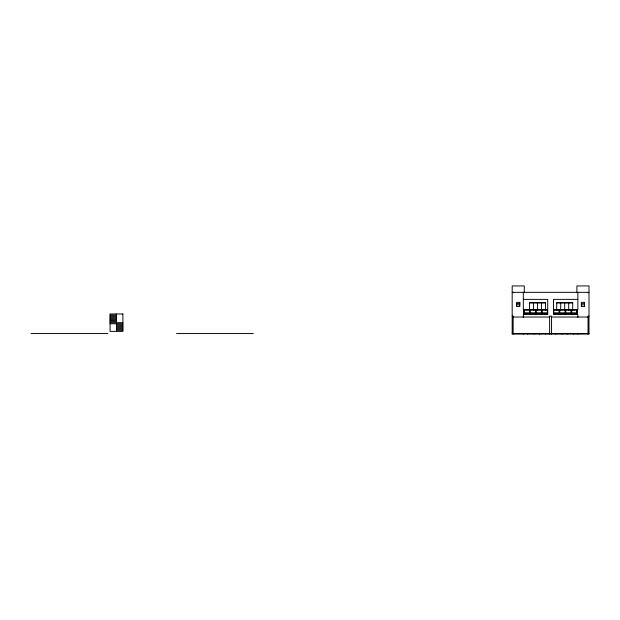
<?xml version="1.0" encoding="UTF-8"?>
<svg xmlns="http://www.w3.org/2000/svg" width="620" height="620" viewBox="0 0 620 620"><rect width="100%" height="100%" fill="white"/><g stroke="black" fill="none" stroke-linecap="round" stroke-linejoin="round"><path stroke-width="0.93" d="M512.182 292.33L589 292.33M523.319 299.375L547.708 299.375L547.708 314.542L523.319 314.542L523.319 317.394M577.863 299.375L553.466 299.375L553.466 314.542L577.863 314.542L577.863 317.394M529.433 302.893L545.437 302.893M556.706 302.893L572.71 302.893M516.63 303.614L519.831 303.614M581.351 303.63L584.552 303.63M516.63 304.854L519.831 304.854M581.351 304.877L584.552 304.877M524.28 309.426L523.319 309.426L523.319 292.33M576.902 309.426L577.863 309.426L577.863 292.33M547.708 309.744L523.799 309.744L523.799 314.542M553.466 309.744L577.383 309.744L577.383 314.542M523.799 310.062L529.457 310.062M577.383 310.062L571.725 310.062L571.725 312.813L577.383 312.813M523.799 312.813L529.457 312.813L529.433 302.7L545.437 302.7L545.437 310.465M523.799 313.457L529.457 313.457L529.457 314.542M577.383 313.457L571.725 313.457L571.725 314.542M110.073 315.061L116.475 315.061M110.073 316.146L116.475 316.146M512.182 316.146L513.135 316.146L513.135 334.072M589 316.146L588.039 316.146L588.039 334.072M513.135 317.029L549.63 317.029M551.552 317.029L588.039 317.029M110.073 317.231L116.475 317.231M110.073 318.324L116.475 318.324M110.073 319.409L116.475 319.409M110.073 320.501L116.475 320.501M110.073 321.586L116.475 321.586M110.073 322.679L122.876 322.679M110.073 323.764L122.876 323.764M116.475 324.849L122.876 324.849M116.475 325.942L122.876 325.942M116.475 327.027L122.876 327.027M116.475 328.12L122.876 328.12M116.475 329.204L122.876 329.204M116.475 330.297L122.876 330.297M31 333.56L107.818 333.56M176.537 333.56L253.363 333.56M512.182 333.56L589 333.56M588.039 292.33L588.039 292.841M577.863 333.56L577.863 334.072M577.251 310.062L577.251 312.813M577.127 309.744L577.127 314.542L577.057 313.457M577.057 310.062L577.057 312.813M576.902 292.702L576.902 285.928L589 285.928L589 334.072L512.182 334.072L512.182 285.928L524.28 285.928L524.28 292.702M573.376 333.56L573.376 334.072M572.71 310.465L572.71 302.7L556.706 302.7L556.706 310.465M571.4 309.744L571.4 314.542M571.082 314.542L571.082 313.457L565.742 313.457L565.742 314.542M568.703 302.893L568.703 310.465M567.106 333.56L567.106 334.072M565.425 309.744L565.425 314.542M565.107 314.542L565.107 313.457L559.767 313.457L559.767 314.542M564.704 302.893L564.704 310.465M561.984 333.56L561.984 334.072M560.705 302.893L560.705 310.465M559.449 309.744L559.449 314.542M559.124 314.542L559.124 313.457L553.792 313.457L553.792 314.542M555.714 333.56L555.714 334.072M551.552 334.072L551.552 316.146L549.63 316.146L549.63 334.072M547.39 314.542L547.39 313.457L542.05 313.457L542.05 314.542M545.755 333.56L545.755 334.072M541.733 309.744L541.733 314.542M541.438 302.893L541.438 310.465M541.407 314.542L541.407 313.457L536.075 313.457L536.075 314.542M539.516 333.56L539.516 334.072M537.432 302.893L537.432 310.465M535.75 309.744L535.75 314.542M535.432 314.542L535.432 313.457L530.092 313.457L530.092 314.542M534.076 333.56L534.076 334.072M533.433 302.893L533.433 310.465M529.775 309.744L529.775 314.542M527.767 333.56L527.767 334.072M524.117 310.062L524.117 312.813M524.117 313.457L524.117 314.542L524.055 309.744M523.923 310.062L523.923 312.813M523.319 333.56L523.319 334.072M513.135 292.33L513.135 292.841M116.475 313.968L116.475 331.382M519.831 302.382L516.63 302.382L516.63 306.544L519.831 306.544L519.831 302.382M584.552 302.382L581.351 302.382L581.351 306.544L584.552 306.544L584.552 302.382M535.432 310.062L530.092 310.062L530.092 312.813L535.432 312.813L535.432 310.062M541.407 310.062L536.075 310.062L536.075 312.813L541.407 312.813L541.407 310.062M547.39 310.062L542.05 310.062L542.05 312.813L547.39 312.813L547.39 310.062M559.124 310.062L553.792 310.062L553.792 312.813L559.124 312.813L559.124 310.062M565.107 310.062L559.767 310.062L559.767 312.813L565.107 312.813L565.107 310.062M571.082 310.062L565.742 310.062L565.742 312.813L571.082 312.813L571.082 310.062M122.876 313.968L110.073 313.968L110.073 331.382L122.876 331.382L122.876 313.968"/></g></svg>
